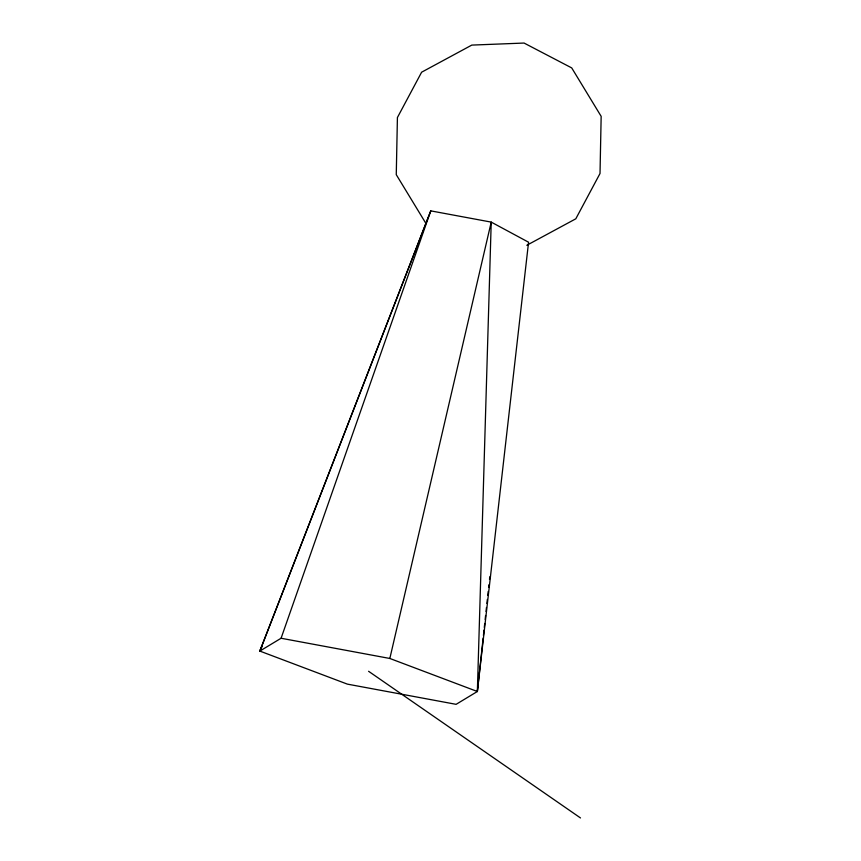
<?xml version="1.0" encoding="UTF-8"?>
<svg xmlns="http://www.w3.org/2000/svg" width="861" height="861" viewBox="0 0 861 861"><rect width="100%" height="100%" fill="white"/><g stroke="black" fill="none" stroke-linecap="round" stroke-linejoin="round"><path stroke-width="1.29" d="M477.36 691.501L491.222 222.106L430.769 210.87L259.839 651.077L347.349 684.118L456.115 704.33L477.36 691.501L528.568 242.221L491.222 222.106L389.839 658.471L477.36 691.501L483.139 638.141M483.43 635.472L484.011 630.134M484.302 627.475L484.732 623.472M485.163 619.468L485.593 615.464M486.034 611.461L486.465 607.457M486.895 603.453L487.337 599.45M487.767 595.457L488.198 591.453M488.628 587.45L488.919 584.78M489.5 579.442L489.791 576.773M281.084 638.249L430.769 210.87L259.839 651.077L281.084 638.249L389.839 658.471M259.839 651.077L262.207 646.267M526.803 245.288L575.805 218.802L600.02 173.491L601.161 116.343L571.715 67.911L524.069 43.05L471.796 45.095L421.621 72.206L397.416 117.526L396.264 174.665L425.721 223.107M368.594 671.289L580.497 817.95"/></g></svg>
